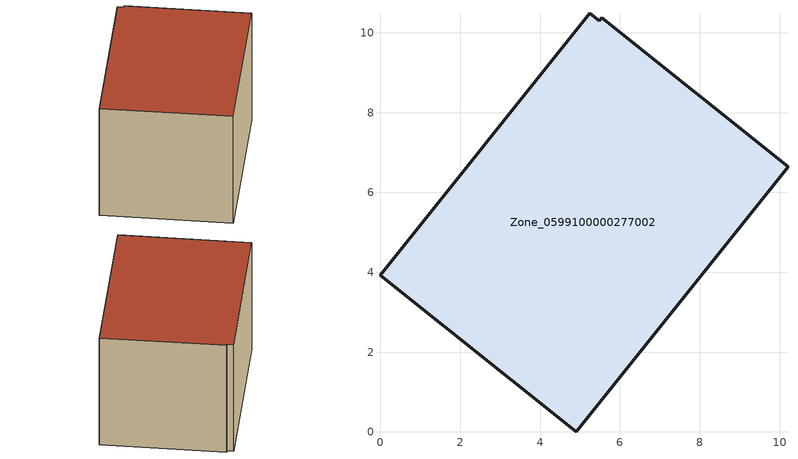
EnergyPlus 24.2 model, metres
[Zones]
Zone_0599100000277002
 floor ground (C_G): 5.24,10.5 5.48,10.3 5.54,10.38 10.21,6.65 4.91,0 0,3.93 z0.35
 wall outside (C_F): 5.24,10.5 0,3.93 4.91,0 10.21,6.65 5.54,10.38 5.48,10.3 5.24,10.5 z0.35:6.38
 roof outside (C_R): 5.48,10.3 5.24,10.5 0,3.93 4.91,0 10.21,6.65 5.54,10.38 z6.38
[BUILDING]
Pand.0599100000277002: North Axis=0; Terrain=City; Loads Convergence Tolerance Value=0.04; Temperature Convergence Tolerance Value=0.4; Solar Distribution=FullExterior; Maximum Number of Warmup Days=25; Minimum Number of Warmup Days=1
[Site:Location]
Rotterdam.The.Hague.AP_ZH_NLD Design_Conditions: Latitude=51.96; Longitude=4.45; Time Zone=1; Elevation=-4.5
[SITE:GROUNDTEMPERATURE:BUILDINGSURFACE]
18, 18, 18, 18, 18, 18, 18, 18, 18, 18, 18, 18
[MATERIAL] Thermal Absorptance=0.9; Solar Absorptance=0.7; Visible Absorptance=0.7
Name | Roughness | Thickness | Conductivity | Density | Specific Heat
G.TC.1946-1964 | MediumSmooth | 0.15 | 1 | 540 | 1210
F.TC.1946-1964 | Rough | 0.3 | 0.857143 | 1920 | 840
R.TC.1946-1964 | MediumRough | 0.2 | 0.235294 | 1500 | 1000
[CONSTRUCTION]
C_G: G.TC.1946-1964
C_F: F.TC.1946-1964
C_R: R.TC.1946-1964
[ZONE]
Zone_0599100000277002: Type=1; Multiplier=1; Ceiling Height=Autocalculate; Volume=Autocalculate; Floor Area=autocalculate; Part of Total Floor Area=Yes
[ZONEINFILTRATION:DESIGNFLOWRATE]
Infil_Zone_0599100000277002: Zone or ZoneList or Space or SpaceList=Zone_0599100000277002; Schedule=AlwaysOn; Design Flow Rate Calculation Method=Flow/Area; Flow Rate per Floor Area=0.003; Constant Term Coefficient=1; Temperature Term Coefficient=0; Velocity Term Coefficient=0; Velocity Squared Term Coefficient=0
[HVACTEMPLATE:ZONE:IDEALLOADSAIRSYSTEM]
Zone_0599100000277002: Maximum Heating Supply Air Temperature=50; Minimum Cooling Supply Air Temperature=13; Maximum Heating Supply Air Humidity Ratio=0.0156; Minimum Cooling Supply Air Humidity Ratio=0.0077; Heating Limit=NoLimit; Cooling Limit=NoLimit; Dehumidification Control Type=ConstantSensibleHeatRatio; Cooling Sensible Heat Ratio=0.7; Dehumidification Setpoint=60; Humidification Control Type=None; Humidification Setpoint=30; Outdoor Air Method=None; Outdoor Air Flow Rate per Person=0.00944; Outdoor Air Flow Rate per Zone Floor Area=0; Outdoor Air Flow Rate per Zone=0; Demand Controlled Ventilation Type=None; Outdoor Air Economizer Type=NoEconomizer; Heat Recovery Type=None; Sensible Heat Recovery Effectiveness=0.7; Latent Heat Recovery Effectiveness=0.65
[ZONECONTROL:THERMOSTAT]
ThermostatControl_Zone_0599100000277002: Zone or ZoneList=Zone_0599100000277002; Control Type Schedule=DualSetpointControlType; Control 1=Thermostat_Zone_0599100000277002; Temperature Difference Between Cutout And Setpoint=0
[THERMOSTATSETPOINT:DUALSETPOINT]
Thermostat_Zone_0599100000277002: Heating Setpoint Temperature Schedule=HeatingSetpoint_Zone_0599100000277002; Cooling Setpoint Temperature Schedule=CoolingSetpoint_Zone_0599100000277002
[SCHEDULE:COMPACT]
HeatingSetpoint_Zone_0599100000277002: Through: 12/31, For: AllDays, Until: 24:00, 21
CoolingSetpoint_Zone_0599100000277002: Through: 12/31, For: AllDays, Until: 24:00, 24
DualSetpointControlType: Through: 12/31, For: AllDays, Until: 24:00, 4
AlwaysOn: Through: 12/31, For: AllDays, Until: 24:00, 1
